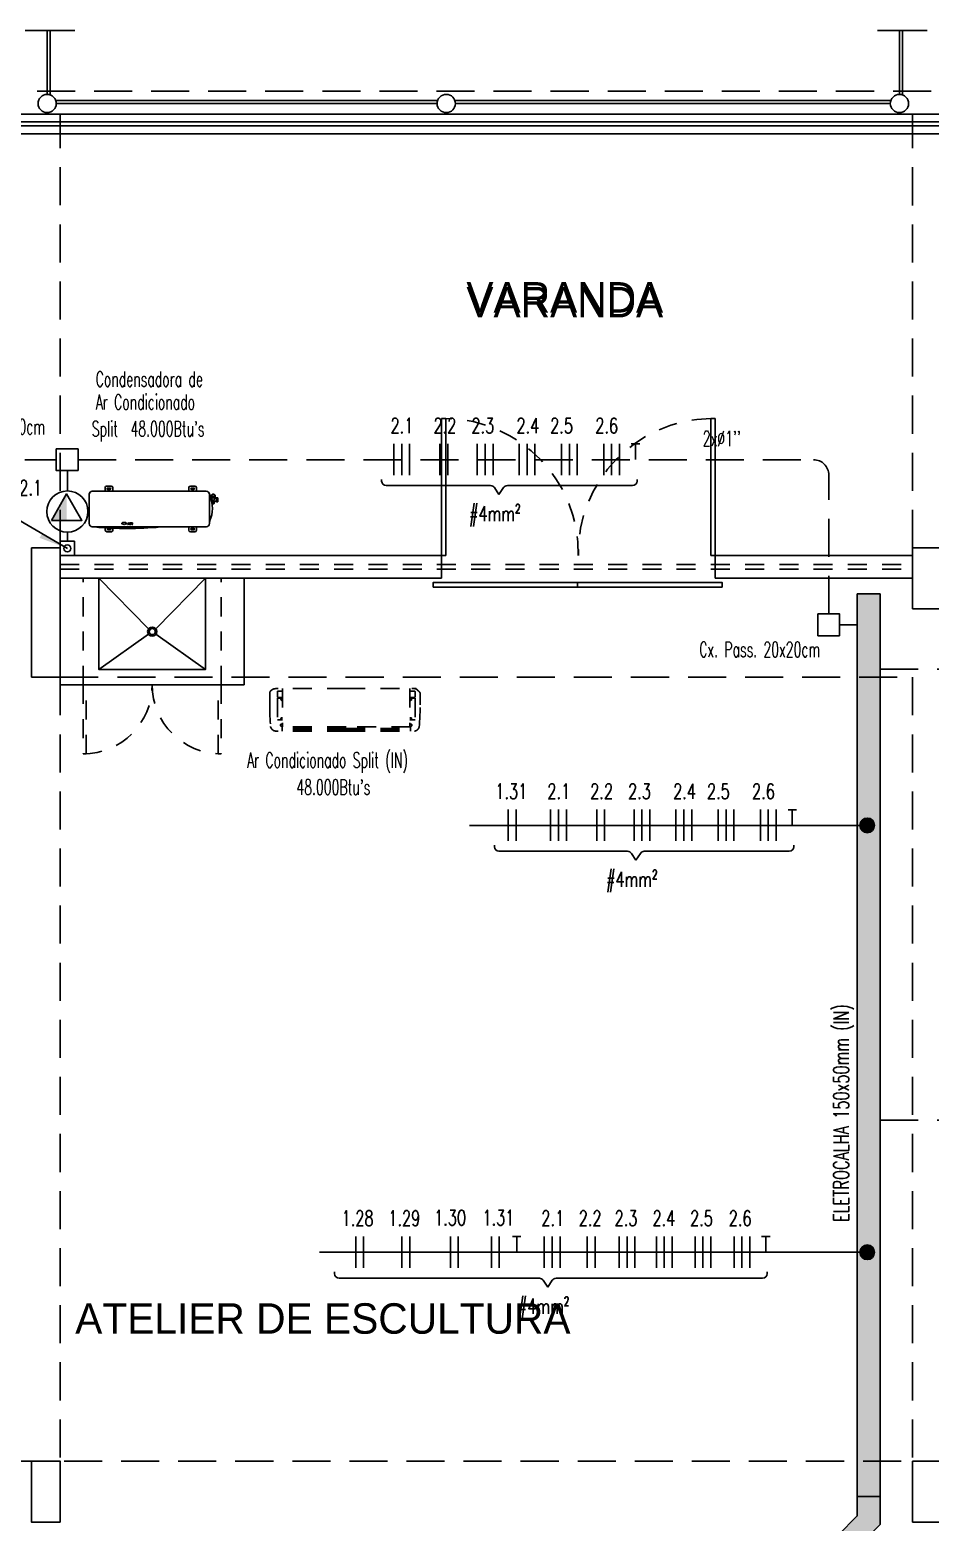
# Model space of a CAD drawing. Extents: x 17.6 to 65.2, y 116.5 to 153.5.
# Drawn here: x 45.44 to 51.36, y 142.77 to 152.58 of the extents above; entities that cross this region are included whole.
import ezdxf

# ---------------------------------------------------------------- set-up
doc = ezdxf.new("R2010")
doc.units = 0
doc.header["$MEASUREMENT"] = 0
doc.linetypes.add('HIDDEN', pattern=[0.375, 0.25, -0.125])
doc.linetypes.add('HIDDEN2', pattern=[0.1875, 0.125, -0.0625])
doc.layers.get('0').update_dxf_attribs({"linetype": 'CONTINUOUS'})
for name, color, linetype in [('E-INDICAÇÃO', 9, 'CONTINUOUS'), ('INST_-_AR_CONDICIONADO', 1, 'CONTINUOUS'), ('INST_-_MATRIZ', 9, 'CONTINUOUS'), ('INST_-_PILAR', 6, 'CONTINUOUS'), ('INST_-_TEXTO_-COMPARTIMENT', 7, 'CONTINUOUS')]:
    doc.layers.add(name, color=color, linetype=linetype)
doc.styles.add('CITYBLUEPRINT', font='cibt____.pfb')
doc.styles.add('ROMANS9', font='ROMANS9.SHX')
doc.styles.add('TICK-50', font='ROMANS.SHX', dxfattribs={"height": 0.1, "bigfont": 'alf.shx'})

# ---------------------------------------------------------------- blocks, each defined once
blk = doc.blocks.new('CURVA_HORIZONTAL_90_')
at = {"color": 3}
blk.add_lwpolyline([(-0.172, 0.2744), (-0.0468, 0.2744), (0.1024, 0.1252), (0.1024, 0), (0, 0), (0, 0.086), (-0.086, 0.172), (-0.172, 0.172), (-0.172, 0.2744)], dxfattribs=at)
blk = doc.blocks.new('A$C6A757802')
at = {"layer": 'E-INDICAÇÃO', "ltscale": 0.01}
blk.add_hatch(color=1, dxfattribs=at).paths.add_polyline_path([(0, 0), (0.1926, 0.0321), (0.1926, 0)])
at = {"layer": 'E-INDICAÇÃO', "color": 1, "ltscale": 0.01}
blk.add_line((0, 0), (0.7408, 0), dxfattribs=at)

msp = doc.modelspace()

# ---------------------------------------------------------------- hatches: boundary and pattern name
at = {"layer": 'INST_-_AR_CONDICIONADO'}
msp.add_hatch(color=3, dxfattribs=at).paths.add_polyline_path([(45.6851, 149.5282), (45.5851, 149.3549), (45.6851, 149.3549)])
at = {"layer": 'INST_-_AR_CONDICIONADO', "ltscale": 0.5}
msp.add_hatch(color=253, dxfattribs=at).paths.add_polyline_path([(50.8802, 144.5469), (50.8977, 144.5469, -1), (50.9936, 144.5469, -1), (50.8977, 144.5469), (50.8802, 144.5469), (50.8802, 142.9415), (51.0302, 142.9415), (51.0302, 148.873), (50.8802, 148.873)])
at = {"layer": 'INST_-_AR_CONDICIONADO'}
h = msp.add_hatch(color=256, dxfattribs=at)
h.paths.add_polyline_path([(50.9456, 147.3033), (50.9456, 147.3992, 1)])
h.paths.add_polyline_path([(50.9936, 147.3512), (50.9456, 147.3512), (50.9456, 147.3033, 0.414214)])
h.paths.add_polyline_path([(50.9456, 147.3992), (50.9456, 147.3512), (50.9936, 147.3512, 0.414214)])
h = msp.add_hatch(color=256, dxfattribs=at)
h.paths.add_polyline_path([(50.9456, 144.499), (50.9456, 144.5949, 1)])
h.paths.add_polyline_path([(50.9936, 144.5469), (50.9456, 144.5469), (50.9456, 144.499, 0.414214)])
h.paths.add_polyline_path([(50.9456, 144.5949), (50.9456, 144.5469), (50.9936, 144.5469, 0.414214)])
at = {"layer": 'INST_-_AR_CONDICIONADO', "ltscale": 0.5}
h = msp.add_hatch(color=253, dxfattribs=at)
edge = h.paths.add_edge_path()
edge.add_line((46.1962, 140.2114), (46.163, 140.2114))
edge.add_arc((46.1151, 140.2114), 0.048, -180, 0, ccw=False)
edge.add_arc((46.1151, 140.2114), 0.048, 0, 180, ccw=False)
edge.add_line((46.163, 140.2114), (46.1962, 140.2114))
edge.add_line((46.1962, 140.2114), (46.1962, 142.2877))
edge.add_line((46.1962, 142.2877), (46.0462, 142.2877))
edge.add_line((46.0462, 142.2877), (46.0462, 137.8628))
edge.add_line((46.0462, 137.8628), (46.1962, 137.8628))
edge.add_line((46.1962, 137.8628), (46.1962, 140.2114))
h.paths.add_polyline_path([(46.1962, 142.4136), (46.3222, 142.5396), (46.4481, 142.5396), (46.4481, 142.6896), (46.2648, 142.6896), (46.0462, 142.471), (46.0462, 142.2877), (46.1962, 142.2877)])
h.paths.add_polyline_path([(50.6283, 142.5396), (50.6283, 142.6896), (46.4481, 142.6896), (46.4481, 142.5396)])
h.paths.add_polyline_path([(51.0302, 142.7581), (51.0302, 142.9415), (50.8802, 142.9415), (50.8802, 142.8155), (50.7542, 142.6896), (50.6283, 142.6896), (50.6283, 142.5396), (50.8117, 142.5396)])

# ---------------------------------------------------------------- linework, layer by layer
at = {"layer": 'INST_-_AR_CONDICIONADO', "color": 3}
for p, q in [((47.8357, 149.651), (47.8357, 149.8571)), ((47.8874, 149.651), (47.8874, 149.8571)), ((47.9391, 149.651), (47.9391, 149.8571)), ((48.1384, 149.651), (48.1384, 149.8571)), ((48.1902, 149.651), (48.1902, 149.8571)), ((48.3834, 149.651), (48.3834, 149.8571)), ((48.4351, 149.651), (48.4351, 149.8571)), ((48.4868, 149.651), (48.4868, 149.8571)), ((48.659, 149.651), (48.659, 149.8571)), ((48.7108, 149.651), (48.7108, 149.8571)), ((48.7625, 149.651), (48.7625, 149.8571)), ((48.9367, 149.651), (48.9367, 149.8571)), ((48.9884, 149.651), (48.9884, 149.8571)), ((49.0401, 149.651), (49.0401, 149.8571)), ((49.214, 149.651), (49.214, 149.8571)), ((49.2657, 149.651), (49.2657, 149.8571)), ((49.3174, 149.651), (49.3174, 149.8571)), ((49.3952, 149.8566), (49.4505, 149.8566)), ((49.4228, 149.7536), (49.4228, 149.8566)), ((45.6899, 149.2172), (45.6899, 149.2772)), ((50.8802, 148.873), (50.8802, 142.9415)), ((51.0302, 148.873), (51.0302, 142.9415)), ((48.5862, 147.2487), (48.5862, 147.4547)), ((48.638, 147.2487), (48.638, 147.4547)), ((48.8655, 147.2487), (48.8655, 147.4547)), ((48.9173, 147.2487), (48.9173, 147.4547)), ((48.969, 147.2487), (48.969, 147.4547)), ((49.1683, 147.2487), (49.1683, 147.4547)), ((49.22, 147.2487), (49.22, 147.4547)), ((49.4133, 147.2487), (49.4133, 147.4547)), ((49.465, 147.2487), (49.465, 147.4547)), ((49.5167, 147.2487), (49.5167, 147.4547)), ((49.6889, 147.2487), (49.6889, 147.4547)), ((49.7406, 147.2487), (49.7406, 147.4547)), ((49.7924, 147.2487), (49.7924, 147.4547)), ((49.9666, 147.2487), (49.9666, 147.4547)), ((50.0183, 147.2487), (50.0183, 147.4547)), ((50.07, 147.2487), (50.07, 147.4547)), ((50.2439, 147.2487), (50.2439, 147.4547)), ((50.2956, 147.2487), (50.2956, 147.4547)), ((50.3473, 147.2487), (50.3473, 147.4547)), ((50.4251, 147.4542), (50.4804, 147.4542)), ((50.4527, 147.3512), (50.4527, 147.4542)), ((47.5844, 144.4449), (47.5844, 144.6509)), ((47.6361, 144.4449), (47.6361, 144.6509)), ((47.8887, 144.4444), (47.8887, 144.6504)), ((47.9404, 144.4444), (47.9404, 144.6504)), ((48.2064, 144.4444), (48.2064, 144.6504)), ((48.2581, 144.4444), (48.2581, 144.6504)), ((48.4761, 144.4444), (48.4761, 144.6504)), ((48.5278, 144.4444), (48.5278, 144.6504)), ((48.6148, 144.6499), (48.6701, 144.6499)), ((48.6425, 144.5469), (48.6425, 144.6499)), ((48.8238, 144.4444), (48.8238, 144.6504)), ((48.8755, 144.4444), (48.8755, 144.6504)), ((48.9273, 144.4444), (48.9273, 144.6504)), ((49.1065, 144.4444), (49.1065, 144.6504)), ((49.1582, 144.4444), (49.1582, 144.6504)), ((49.3158, 144.4444), (49.3158, 144.6504)), ((49.3676, 144.4444), (49.3676, 144.6504)), ((49.4193, 144.4444), (49.4193, 144.6504)), ((49.5602, 144.4444), (49.5602, 144.6504)), ((49.6119, 144.4444), (49.6119, 144.6504)), ((49.6636, 144.4444), (49.6636, 144.6504)), ((49.8143, 144.4444), (49.8143, 144.6504)), ((49.866, 144.4444), (49.866, 144.6504)), ((49.9177, 144.4444), (49.9177, 144.6504)), ((50.0707, 144.4444), (50.0707, 144.6504)), ((50.1225, 144.4444), (50.1225, 144.6504)), ((50.1742, 144.4444), (50.1742, 144.6504)), ((50.2519, 144.6499), (50.3073, 144.6499)), ((50.2796, 144.5469), (50.2796, 144.6499))]:
    msp.add_line(p, q, dxfattribs=at)
at = {"layer": 'INST_-_AR_CONDICIONADO', "color": 5, "linetype": 'HIDDEN'}
for p, q in [((39.7863, 149.7531), (45.6172, 149.7531)), ((45.7602, 149.7531), (50.5929, 149.7531)), ((45.6899, 149.5481), (45.6899, 149.6816)), ((50.6929, 148.7399), (50.6929, 149.6531)), ((50.8802, 148.6684), (50.7644, 148.6684)), ((51.0302, 148.3764), (54.8331, 148.3764)), ((51.0302, 145.4144), (51.6433, 145.4144))]:
    msp.add_line(p, q, dxfattribs=at)
at = {"layer": 'INST_-_AR_CONDICIONADO'}
for p, q in [((47.755, 149.6131), (47.755, 149.624)), ((49.4335, 149.6131), (49.4335, 149.624)), ((47.785, 149.5831), (48.471, 149.5831)), ((48.5259, 149.525), (48.4959, 149.5698)), ((48.5259, 149.525), (48.556, 149.5698)), ((48.5809, 149.5831), (49.4035, 149.5831)), ((50.9456, 147.3512), (48.3332, 147.3512)), ((48.4957, 147.2107), (48.4957, 147.2217)), ((48.5257, 147.1807), (49.371, 147.1807)), ((49.426, 147.1226), (49.3959, 147.1674)), ((49.426, 147.1226), (49.456, 147.1674)), ((49.481, 147.1807), (50.4334, 147.1807)), ((50.4634, 147.2107), (50.4634, 147.2217)), ((50.9456, 144.5469), (47.3477, 144.5469)), ((47.446, 144.4064), (47.446, 144.4174)), ((50.2881, 144.4064), (50.2881, 144.4174)), ((47.476, 144.3764), (48.7912, 144.3764)), ((48.8461, 144.3183), (48.8161, 144.3631)), ((48.8461, 144.3183), (48.8762, 144.3631)), ((48.9011, 144.3764), (50.2581, 144.3764))]:
    msp.add_line(p, q, dxfattribs=at)
at = {"layer": 'INST_-_AR_CONDICIONADO', "color": 1, "linetype": 'BYBLOCK', "ltscale": 2}
for p, q in [((45.833, 149.5263), (45.833, 149.3333)), ((45.853, 149.5464), (45.873, 149.5464)), ((45.873, 149.5464), (46.603, 149.5463)), ((45.938, 149.5698), (45.938, 149.5463)), ((45.948, 149.5798), (45.978, 149.5798)), ((45.97, 149.5673), (45.956, 149.5673)), ((45.956, 149.5573), (45.97, 149.5573)), ((45.988, 149.5698), (45.988, 149.5463)), ((46.488, 149.5698), (46.488, 149.5463)), ((46.498, 149.5798), (46.528, 149.5798)), ((46.52, 149.5673), (46.506, 149.5673)), ((46.506, 149.5573), (46.52, 149.5573)), ((46.538, 149.5698), (46.538, 149.5463)), ((46.623, 149.5263), (46.6234, 149.5263)), ((46.623, 149.5263), (46.623, 149.3333)), ((46.623, 149.5223), (46.6234, 149.5223)), ((46.623, 149.5128), (46.6234, 149.5128)), ((46.6254, 149.5243), (46.6254, 149.5148)), ((46.627, 149.5115), (46.6293, 149.5099)), ((46.631, 149.5095), (46.636, 149.5095)), ((46.631, 149.5095), (46.631, 149.5067)), ((46.631, 149.5067), (46.631, 149.5015)), ((46.636, 149.5071), (46.636, 149.5212)), ((46.6375, 149.5062), (46.6375, 149.4798)), ((46.6395, 149.4989), (46.6375, 149.4989)), ((46.6375, 149.4986), (46.6395, 149.4986)), ((46.6395, 149.505), (46.6395, 149.4961)), ((46.648, 149.5065), (46.648, 149.5022)), ((46.6565, 149.505), (46.6565, 149.4961)), ((46.6565, 149.4986), (46.669, 149.4986)), ((46.66, 149.5212), (46.66, 149.5071)), ((46.663, 149.4993), (46.664, 149.5015)), ((46.663, 149.4993), (46.663, 149.4986)), ((46.6698, 149.5024), (46.6645, 149.5024)), ((46.669, 149.4991), (46.6645, 149.4991)), ((46.669, 149.5005), (46.6699, 149.5025)), ((46.669, 149.5005), (46.669, 149.4797)), ((46.6775, 149.5035), (46.6705, 149.5035)), ((46.6775, 149.4999), (46.6705, 149.4999)), ((46.6781, 149.5025), (46.679, 149.5005)), ((46.679, 149.5005), (46.679, 149.4797)), ((46.6375, 149.4815), (46.645, 149.4815)), ((46.6397, 149.4813), (46.6375, 149.4813)), ((46.6397, 149.4721), (46.6392, 149.4721)), ((46.6397, 149.4721), (46.6397, 149.4813)), ((46.6411, 149.4786), (46.6411, 149.4786)), ((46.6411, 149.4771), (46.6412, 149.4771)), ((46.6412, 149.4763), (46.6411, 149.4763)), ((46.6411, 149.4748), (46.6411, 149.4748)), ((46.6417, 149.4649), (46.6417, 149.4761)), ((46.643, 149.4813), (46.643, 149.4815)), ((46.644, 149.4813), (46.643, 149.4813)), ((46.644, 149.4745), (46.644, 149.4815)), ((46.645, 149.4809), (46.645, 149.4873)), ((46.645, 149.4866), (46.653, 149.4866)), ((46.653, 149.4809), (46.645, 149.4809)), ((46.648, 149.4623), (46.648, 149.4683)), ((46.6519, 149.4876), (46.653, 149.4876)), ((46.652, 149.4745), (46.652, 149.4809)), ((46.653, 149.4809), (46.653, 149.4876)), ((46.653, 149.4815), (46.669, 149.4815)), ((46.6544, 149.4649), (46.6544, 149.4761)), ((46.663, 149.4815), (46.663, 149.4809)), ((46.663, 149.4809), (46.664, 149.4787)), ((46.6698, 149.4778), (46.6645, 149.4778)), ((46.669, 149.4797), (46.6699, 149.4777)), ((46.6775, 149.4865), (46.6705, 149.4865)), ((46.6775, 149.4767), (46.6705, 149.4767)), ((46.6781, 149.4777), (46.679, 149.4797)), ((45.853, 149.3133), (46.603, 149.3133)), ((45.8694, 149.3133), (45.8695, 149.3127)), ((45.9392, 149.2904), (45.9392, 149.3059)), ((45.9712, 149.3029), (45.9572, 149.3029)), ((45.9892, 149.2904), (45.9892, 149.3033)), ((46.0483, 149.3316), (46.0624, 149.3267)), ((46.0495, 149.3351), (46.0489, 149.3351)), ((46.0497, 149.3383), (46.0497, 149.3353)), ((46.0745, 149.3401), (46.0515, 149.3401)), ((46.0636, 149.3267), (46.0777, 149.3316)), ((46.0763, 149.3353), (46.0763, 149.3383)), ((46.0771, 149.3351), (46.0765, 149.3351)), ((46.0915, 149.3391), (46.0857, 149.3275)), ((46.0857, 149.3275), (46.0893, 149.3275)), ((46.0893, 149.3275), (46.0906, 149.3301)), ((46.0906, 149.3301), (46.0959, 149.3301)), ((46.095, 149.3391), (46.0915, 149.3391)), ((46.0917, 149.3326), (46.0932, 149.3357)), ((46.0948, 149.3326), (46.0917, 149.3326)), ((46.0932, 149.3357), (46.0948, 149.3326)), ((46.1008, 149.3275), (46.095, 149.3391)), ((46.0959, 149.3301), (46.0971, 149.3275)), ((46.0971, 149.3275), (46.1008, 149.3275)), ((46.1012, 149.3391), (46.1012, 149.3275)), ((46.1047, 149.3391), (46.1012, 149.3391)), ((46.1012, 149.3275), (46.1047, 149.3275)), ((46.1047, 149.3275), (46.1047, 149.3391)), ((46.1056, 149.3391), (46.1056, 149.3275)), ((46.1139, 149.3391), (46.1056, 149.3391)), ((46.1056, 149.3275), (46.109, 149.3275)), ((46.109, 149.3349), (46.109, 149.3365)), ((46.109, 149.3365), (46.1141, 149.3365)), ((46.1141, 149.3349), (46.109, 149.3349)), ((46.109, 149.3275), (46.109, 149.332)), ((46.109, 149.332), (46.1131, 149.332)), ((46.1131, 149.332), (46.1156, 149.3275)), ((46.1157, 149.3389), (46.1139, 149.3391)), ((46.1141, 149.3365), (46.1148, 149.3363)), ((46.1148, 149.3351), (46.1141, 149.3349)), ((46.1148, 149.3363), (46.1151, 149.3361)), ((46.1151, 149.3353), (46.1148, 149.3351)), ((46.1151, 149.3361), (46.1152, 149.3358)), ((46.1152, 149.3356), (46.1151, 149.3353)), ((46.1152, 149.3358), (46.1152, 149.3356)), ((46.1156, 149.3275), (46.1196, 149.3275)), ((46.1171, 149.3382), (46.1157, 149.3389)), ((46.1166, 149.3328), (46.1171, 149.333)), ((46.1196, 149.3275), (46.1166, 149.3328)), ((46.1183, 149.3371), (46.1171, 149.3382)), ((46.1171, 149.333), (46.1183, 149.334)), ((46.1187, 149.3362), (46.1183, 149.3371)), ((46.1183, 149.334), (46.1187, 149.335)), ((46.1187, 149.335), (46.1187, 149.3362)), ((46.1832, 149.3133), (46.1832, 149.3129)), ((46.1907, 149.3109), (46.1852, 149.3109)), ((46.1927, 149.3133), (46.1927, 149.3129)), ((46.3005, 149.3127), (46.3005, 149.3133)), ((46.3394, 149.3132), (46.3394, 149.3131)), ((46.3394, 149.3131), (46.4772, 149.3131)), ((46.5068, 149.3131), (46.4867, 149.3131)), ((46.488, 149.2896), (46.488, 149.3131)), ((46.52, 149.3021), (46.506, 149.3021)), ((46.5068, 149.3132), (46.5068, 149.3131)), ((46.538, 149.2896), (46.538, 149.3131)), ((46.623, 149.3462), (46.6234, 149.3462)), ((46.6254, 149.3517), (46.6254, 149.3482)), ((45.9792, 149.2804), (45.9492, 149.2804)), ((45.9572, 149.2929), (45.9712, 149.2929)), ((46.528, 149.2796), (46.498, 149.2796)), ((46.506, 149.2921), (46.52, 149.2921))]:
    msp.add_line(p, q, dxfattribs=at)
at = {"layer": 'INST_-_AR_CONDICIONADO', "color": 3, "ltscale": 0.5}
msp.add_line((51.0302, 148.873), (50.8802, 148.873), dxfattribs=at)
at = {"layer": 'INST_-_AR_CONDICIONADO', "color": 1, "linetype": 'HIDDEN2'}
for p, q in [((47.0742, 148.2497), (47.0566, 148.2494)), ((47.5223, 148.2497), (47.0623, 148.2497)), ((47.0698, 148.2272), (47.0698, 148.1977)), ((47.1046, 148.2338), (47.0764, 148.2338)), ((47.1046, 148.2496), (47.1046, 147.9991)), ((47.5223, 148.2497), (47.9824, 148.2497)), ((47.9401, 148.2496), (47.9401, 147.9991)), ((47.9401, 148.2338), (47.9683, 148.2338)), ((47.9529, 148.2497), (47.9705, 148.2494)), ((47.9749, 148.2272), (47.9749, 148.1977)), ((47.0192, 148.2197), (47.0192, 148.1436)), ((47.0698, 148.1861), (47.1046, 148.1861)), ((47.0698, 148.1861), (47.0698, 148.0448)), ((47.0764, 148.1911), (47.1046, 148.1911)), ((47.0977, 148.1807), (47.1046, 148.1807)), ((47.0977, 148.1725), (47.1046, 148.1725)), ((47.9683, 148.1911), (47.9401, 148.1911)), ((47.9749, 148.1861), (47.9401, 148.1861)), ((47.9469, 148.1807), (47.9401, 148.1807)), ((47.9469, 148.1725), (47.9401, 148.1725)), ((47.9749, 148.1861), (47.9749, 148.0448)), ((48.0079, 148.2193), (48.0079, 148.1433)), ((47.0698, 148.0448), (47.1046, 148.0448)), ((47.0977, 148.0584), (47.1046, 148.0584)), ((47.0977, 148.0502), (47.1046, 148.0502)), ((47.9469, 148.0584), (47.9401, 148.0584)), ((47.9469, 148.0502), (47.9401, 148.0502)), ((47.9749, 148.0448), (47.9401, 148.0448)), ((47.0742, 147.9707), (47.0566, 147.971)), ((47.5223, 147.9707), (47.0742, 147.9707)), ((47.0913, 148.0066), (47.0913, 148.0124)), ((47.0942, 148.0157), (47.1046, 148.0169)), ((47.1046, 148.0022), (47.0942, 148.0033)), ((47.1006, 147.9991), (47.1006, 147.9707)), ((47.5223, 147.9991), (47.1006, 147.9991)), ((47.5223, 147.987), (47.1006, 147.987)), ((47.5223, 147.979), (47.1006, 147.979)), ((47.2665, 147.987), (47.2665, 147.9707)), ((47.4371, 147.987), (47.4371, 147.9707)), ((47.9441, 147.9991), (47.5223, 147.9991)), ((47.5223, 147.987), (47.9441, 147.987)), ((47.5223, 147.979), (47.9441, 147.979)), ((47.5223, 147.9707), (47.9705, 147.9707)), ((47.6076, 147.987), (47.6076, 147.9707)), ((47.7782, 147.987), (47.7782, 147.9707)), ((47.9505, 148.0157), (47.9401, 148.0169)), ((47.9401, 148.0022), (47.9504, 148.0033)), ((47.9441, 147.9991), (47.9441, 147.9707)), ((47.9534, 148.0066), (47.9534, 148.0124))]:
    msp.add_line(p, q, dxfattribs=at)
at = {"layer": 'INST_-_AR_CONDICIONADO', "color": 25}
for points in [[(45.7602, 149.6816), (45.6172, 149.6816), (45.6172, 149.8246), (45.7602, 149.8246)], [(45.7364, 149.1242), (45.6434, 149.1242), (45.6434, 149.2172), (45.7364, 149.2172)], [(50.7644, 148.5969), (50.6214, 148.5969), (50.6214, 148.7399), (50.7644, 148.7399)]]:
    msp.add_lwpolyline(points, close=True, dxfattribs=at)
at = {"layer": 'INST_-_AR_CONDICIONADO', "color": 3}
msp.add_lwpolyline([(45.5851, 149.3549), (45.7851, 149.3549), (45.6851, 149.5282)], close=True, dxfattribs=at)
msp.add_circle((45.6899, 149.4127), 0.1355, dxfattribs=at)
at = {"layer": 'INST_-_AR_CONDICIONADO', "color": 25}
msp.add_circle((45.6899, 149.1707), 0.0233, dxfattribs=at)
at = {"layer": 'INST_-_AR_CONDICIONADO'}
for centre in [(50.9456, 147.3512), (50.9456, 144.5469)]:
    msp.add_circle(centre, 0.048, dxfattribs=at)
at = {"layer": 'INST_-_AR_CONDICIONADO', "color": 5, "linetype": 'HIDDEN'}
msp.add_arc((50.5929, 149.6531), 0.1, 0, 90, dxfattribs=at)
at = {"layer": 'INST_-_AR_CONDICIONADO'}
for centre, start, end in [((47.785, 149.6131), 180, 270), ((49.4035, 149.6131), 270, 0), ((48.471, 149.5531), 33.86703, 90), ((48.5809, 149.5531), 90, 146.13297), ((48.5257, 147.2107), 180, 270), ((49.371, 147.1507), 33.86703, 90), ((49.481, 147.1507), 90, 146.13297), ((50.4334, 147.2107), 270, 0), ((47.476, 144.4064), 180, 270), ((50.2581, 144.4064), 270, 0), ((48.7912, 144.3464), 33.86703, 90), ((48.9011, 144.3464), 90, 146.13297)]:
    msp.add_arc(centre, 0.03, start, end, dxfattribs=at)
at = {"layer": 'INST_-_AR_CONDICIONADO', "color": 1, "linetype": 'BYBLOCK', "ltscale": 2}
for centre, radius, start, end in [((45.853, 149.5264), 0.02, 90, 180), ((45.853, 149.5263), 0.02, 90, 180), ((45.948, 149.5698), 0.01, 90, 180), ((45.956, 149.5623), 0.005, 90, 270), ((45.97, 149.5623), 0.005, 270, 90), ((45.978, 149.5698), 0.01, 360, 90), ((46.498, 149.5698), 0.01, 90, 180), ((46.506, 149.5623), 0.005, 90, 270), ((46.52, 149.5623), 0.005, 270, 90), ((46.528, 149.5698), 0.01, 360, 90), ((46.603, 149.5263), 0.02, 0, 90), ((46.6234, 149.5243), 0.002, 0, 90), ((46.6234, 149.5203), 0.002, 0, 90), ((46.6234, 149.5148), 0.002, 270, 0), ((46.4429, 149.4336), 0.2, 335.41422, 24.18207), ((46.627, 149.5067), 0.004, 0.00029, 55.00016), ((46.6339, 149.4767), 0.00745, 14.77742, 38.13564), ((46.6339, 149.4767), 0.00745, 321.86436, 345.22258), ((46.6339, 149.4767), 0.00744, 7.8039, 14.79926), ((46.6339, 149.4767), 0.0072, 356.81646, 3.18354), ((46.6339, 149.4767), 0.00744, 345.20074, 352.1961), ((45.853, 149.3333), 0.02, 180, 270), ((45.871, 149.3127), 0.0015, 181, 264.71943), ((46.085, 151.6284), 2.327, 264.71943, 275.28057), ((45.9572, 149.2979), 0.005, 90, 270), ((45.9712, 149.2979), 0.005, 270, 90), ((46.0489, 149.3333), 0.0018, 90, 250.70995), ((46.0495, 149.3353), 0.0002, 270, 0), ((46.0515, 149.3383), 0.0018, 90, 180), ((46.063, 149.3284), 0.0018, 250.70995, 289.29005), ((46.0745, 149.3383), 0.0018, 0, 90), ((46.0765, 149.3353), 0.0002, 180, 270), ((46.0771, 149.3333), 0.0018, 289.29005, 90), ((46.1852, 149.3129), 0.002, 180, 270), ((46.1907, 149.3129), 0.002, 270, 0), ((46.299, 149.3127), 0.0015, 275.28057, 359), ((46.506, 149.2971), 0.005, 90, 270), ((46.52, 149.2971), 0.005, 270, 90), ((46.603, 149.3333), 0.02, 270, 0), ((46.6031, 149.3333), 0.02, 270, 0), ((46.6221, 149.3516), 0.003, 287.45313, 335.41422), ((46.6234, 149.3482), 0.002, 270, 0), ((45.9492, 149.2904), 0.01, 180, 270), ((45.9792, 149.2904), 0.01, 270, 0), ((46.498, 149.2896), 0.01, 180, 270), ((46.528, 149.2896), 0.01, 270, 0)]:
    msp.add_arc(centre, radius, start, end, dxfattribs=at)
at = {"layer": 'INST_-_AR_CONDICIONADO', "color": 1, "linetype": 'HIDDEN2'}
for centre, radius, start, end in [((47.0764, 148.2272), 0.0066, 90, 180), ((47.9683, 148.2272), 0.0066, 0, 90), ((48.7062, 148.1436), 1.687, 180, 184.82307), ((47.0764, 148.1977), 0.0066, 180, 270), ((47.0977, 148.1766), 0.00411, 90, 270), ((47.9469, 148.1766), 0.00411, 270, 90), ((47.9683, 148.1977), 0.0066, 270, 0), ((46.3209, 148.1433), 1.687, 355.17693, 0), ((47.0977, 148.0543), 0.00411, 90, 270), ((47.9469, 148.0543), 0.00411, 270, 90), ((47.0946, 148.0124), 0.0033, 96.95495, 180), ((47.0946, 148.0066), 0.0033, 180, 263.70862), ((47.9501, 148.0066), 0.0033, 276.29138, 0), ((47.9501, 148.0124), 0.0033, 0, 83.04505)]:
    msp.add_arc(centre, radius, start, end, dxfattribs=at)
at = {"layer": 'INST_-_AR_CONDICIONADO', "color": 1, "linetype": 'BYBLOCK', "ltscale": 2}
for points, start_tangent, end_tangent in [([(46.636, 149.5212), (46.6378, 149.5223), (46.6395, 149.5232), (46.64, 149.5235)], (0.837218, 0.546869), (0.893636, 0.448792)), ([(46.648, 149.5065), (46.6462, 149.5076), (46.6445, 149.5085), (46.6429, 149.5093), (46.6412, 149.51), (46.6395, 149.5106), (46.6378, 149.511), (46.636, 149.5114)], (-0.837218, 0.546869), (-0.986928, 0.161165)), ([(46.648, 149.5022), (46.6462, 149.5026), (46.6445, 149.503), (46.6429, 149.5036), (46.6412, 149.5042), (46.6395, 149.5051), (46.6378, 149.506), (46.636, 149.5071)], (-0.986928, 0.161165), (-0.837218, 0.546869)), ([(46.6382, 149.5187), (46.6382, 149.5194), (46.6384, 149.5208), (46.6389, 149.5221), (46.6398, 149.5233), (46.6411, 149.5244), (46.6425, 149.5252), (46.6443, 149.5259), (46.6461, 149.5263), (46.648, 149.5264)], (-0.145517, 0.989356), (1, 0)), ([(46.648, 149.5125), (46.6461, 149.5126), (46.6443, 149.513), (46.6425, 149.5136), (46.6411, 149.5145), (46.6398, 149.5156), (46.6389, 149.5168), (46.6384, 149.5181), (46.6382, 149.5187)], (-1, 0), (-0.145517, 0.989356)), ([(46.6395, 149.4961), (46.6396, 149.4951), (46.64, 149.4938), (46.6405, 149.4926), (46.6412, 149.4915), (46.6418, 149.4904), (46.6424, 149.4896), (46.643, 149.4888), (46.6436, 149.4882), (46.6441, 149.4876), (46.6446, 149.4871), (46.6447, 149.487)], (0, -1), (0.714376, -0.699762)), ([(46.648, 149.5264), (46.6499, 149.5263), (46.6518, 149.5259), (46.6535, 149.5252), (46.655, 149.5244), (46.6562, 149.5233), (46.6571, 149.5221), (46.6577, 149.5208), (46.6579, 149.5194), (46.6578, 149.5187)], (1, 0), (-0.145517, -0.989356)), ([(46.6578, 149.5187), (46.6577, 149.5181), (46.6571, 149.5168), (46.6562, 149.5156), (46.655, 149.5145), (46.6535, 149.5136), (46.6518, 149.513), (46.6499, 149.5126), (46.648, 149.5125)], (-0.145517, -0.989356), (-1, 0)), ([(46.66, 149.5114), (46.6582, 149.511), (46.6565, 149.5106), (46.6549, 149.51), (46.6532, 149.5093), (46.6515, 149.5085), (46.6498, 149.5076), (46.648, 149.5065)], (-0.986928, -0.161165), (-0.837218, -0.546869)), ([(46.66, 149.5071), (46.6582, 149.506), (46.6565, 149.5051), (46.6549, 149.5042), (46.6532, 149.5036), (46.6515, 149.503), (46.6498, 149.5026), (46.648, 149.5022)], (-0.837218, -0.546869), (-0.986928, -0.161165)), ([(46.6519, 149.4876), (46.6524, 149.4881), (46.653, 149.4888), (46.6536, 149.4896), (46.6542, 149.4904), (46.6549, 149.4915), (46.6555, 149.4926), (46.6561, 149.4939), (46.6564, 149.4951), (46.6565, 149.4961)], (0.688899, 0.724858), (0, 1)), ([(46.6561, 149.5235), (46.6565, 149.5232), (46.6582, 149.5223), (46.66, 149.5212)], (0.893635, -0.448795), (0.837218, -0.546869)), ([(46.664, 149.5015), (46.6639, 149.5014), (46.6638, 149.501), (46.6638, 149.5005), (46.6639, 149.5), (46.6642, 149.4996), (46.6645, 149.4991)], (-0.394492, -0.918899), (0.637728, -0.770262)), ([(46.6645, 149.5024), (46.6642, 149.5019), (46.664, 149.5015)], (-0.637728, -0.770262), (-0.394492, -0.918899)), ([(46.6645, 149.4991), (46.6644, 149.4986)], (-0.216579, -0.976265), (-0.205416, -0.978675)), ([(46.6699, 149.5025), (46.6699, 149.5024), (46.6697, 149.5019), (46.6697, 149.5014), (46.6699, 149.5009), (46.6701, 149.5004), (46.6705, 149.4999)], (-0.394492, -0.918899), (0.637728, -0.770262)), ([(46.6705, 149.4999), (46.6701, 149.4979), (46.6699, 149.496), (46.6697, 149.4941), (46.6697, 149.4923), (46.6699, 149.4904), (46.6701, 149.4885), (46.6705, 149.4865)], (-0.216579, -0.976265), (0.216579, -0.976265)), ([(46.6705, 149.5035), (46.6701, 149.503), (46.6699, 149.5025)], (-0.637728, -0.770262), (-0.394492, -0.918899)), ([(46.6775, 149.5035), (46.6779, 149.503), (46.6781, 149.5025)], (0.637728, -0.770262), (0.394492, -0.918899)), ([(46.6781, 149.5025), (46.6782, 149.5024), (46.6783, 149.5019), (46.6783, 149.5014), (46.6782, 149.5009), (46.6779, 149.5004), (46.6775, 149.4999)], (0.394492, -0.918899), (-0.637728, -0.770262)), ([(46.6775, 149.4999), (46.6779, 149.4979), (46.6782, 149.496), (46.6783, 149.4941), (46.6783, 149.4923), (46.6782, 149.4904), (46.6779, 149.4885), (46.6775, 149.4865)], (0.216579, -0.976265), (-0.216579, -0.976265)), ([(46.6412, 149.4775), (46.6412, 149.4777)], (-0.027527, 0.999621), (-0.082492, 0.996592)), ([(46.6412, 149.4773), (46.6412, 149.4775)], (0.027564, 0.99962), (-0.027527, 0.999621)), ([(46.6412, 149.4771), (46.6412, 149.4773)], (0.082492, 0.996592), (0.027564, 0.99962)), ([(46.6412, 149.4761), (46.6412, 149.4763)], (-0.027564, 0.99962), (-0.082492, 0.996592)), ([(46.6412, 149.4759), (46.6412, 149.4761)], (0.027527, 0.999621), (-0.027564, 0.99962)), ([(46.6412, 149.4757), (46.6412, 149.4759)], (0.082492, 0.996592), (0.027527, 0.999621)), ([(46.644, 149.4774), (46.6438, 149.4773), (46.6428, 149.4767), (46.6417, 149.4761)], (-0.90113, -0.433548), (-0.837218, -0.546869)), ([(46.6417, 149.4709), (46.6428, 149.4707), (46.6438, 149.4704), (46.6449, 149.47), (46.6459, 149.4695), (46.6469, 149.469), (46.648, 149.4683)], (0.986928, -0.161165), (0.837218, -0.546869)), ([(46.6417, 149.4649), (46.6428, 149.4642), (46.6438, 149.4636), (46.6449, 149.4632), (46.6459, 149.4628), (46.6469, 149.4625), (46.648, 149.4623)], (0.837218, -0.546869), (0.986928, -0.161165)), ([(46.644, 149.4765), (46.6435, 149.4758), (46.6432, 149.475), (46.6432, 149.4741), (46.6435, 149.4733), (46.644, 149.4726), (46.6448, 149.472), (46.6458, 149.4715), (46.6469, 149.4712), (46.648, 149.4711)], (-0.690864, -0.722984), (1, 0)), ([(46.644, 149.4745), (46.6441, 149.4739), (46.6445, 149.4732), (46.645, 149.4727), (46.6458, 149.4722), (46.6466, 149.4719), (46.6475, 149.4717), (46.6485, 149.4717), (46.6494, 149.4719), (46.6503, 149.4722), (46.651, 149.4727), (46.6516, 149.4732), (46.6519, 149.4739), (46.652, 149.4745)], (0, -1), (0, 1)), ([(46.6447, 149.487), (46.645, 149.4867)], (0.714376, -0.699762), (0.7277, -0.685895)), ([(46.6519, 149.4876), (46.6506, 149.4872), (46.6492, 149.487), (46.6478, 149.4869), (46.6464, 149.487), (46.645, 149.4873)], (-0.939627, -0.342201), (-0.966219, 0.257722)), ([(46.648, 149.4711), (46.6492, 149.4712), (46.6503, 149.4715), (46.6512, 149.472), (46.652, 149.4726), (46.6525, 149.4733), (46.6528, 149.4741), (46.6528, 149.475), (46.6525, 149.4758), (46.652, 149.4765)], (1, 0), (-0.690864, 0.722984)), ([(46.648, 149.4683), (46.6491, 149.469), (46.6502, 149.4695), (46.6512, 149.47), (46.6522, 149.4704), (46.6533, 149.4707), (46.6544, 149.4709)], (0.837218, 0.546869), (0.986928, 0.161165)), ([(46.648, 149.4623), (46.6491, 149.4625), (46.6502, 149.4628), (46.6512, 149.4632), (46.6522, 149.4636), (46.6533, 149.4642), (46.6544, 149.4649)], (0.986928, 0.161165), (0.837218, 0.546869)), ([(46.6544, 149.4761), (46.6533, 149.4767), (46.6522, 149.4773), (46.652, 149.4774)], (-0.837218, 0.546869), (-0.901131, 0.433547)), ([(46.6638, 149.4815), (46.6639, 149.4804), (46.6642, 149.4791), (46.6645, 149.4778)], (0.059821, -0.998209), (0.290021, -0.95702)), ([(46.6645, 149.4778), (46.6642, 149.4783), (46.664, 149.4787)], (-0.637728, 0.770262), (-0.394492, 0.918899)), ([(46.6705, 149.4865), (46.6701, 149.4851), (46.6699, 149.4837), (46.6697, 149.4823), (46.6697, 149.4809), (46.6699, 149.4795), (46.6701, 149.4781), (46.6705, 149.4767)], (-0.290021, -0.95702), (0.290021, -0.95702)), ([(46.6705, 149.4767), (46.6701, 149.4772), (46.6699, 149.4777)], (-0.637728, 0.770262), (-0.394492, 0.918899)), ([(46.6775, 149.4865), (46.6779, 149.4851), (46.6782, 149.4837), (46.6783, 149.4823), (46.6783, 149.4809), (46.6782, 149.4795), (46.6779, 149.4781), (46.6775, 149.4767)], (0.290021, -0.95702), (-0.290021, -0.95702)), ([(46.6775, 149.4767), (46.6779, 149.4772), (46.6781, 149.4777)], (0.637728, 0.770262), (0.394492, 0.918899))]:
    msp.add_spline(points, degree=3, dxfattribs=dict(at, start_tangent=start_tangent, end_tangent=end_tangent))
at = {"layer": 'INST_-_AR_CONDICIONADO', "color": 1, "linetype": 'HIDDEN2'}
for points, start_tangent, end_tangent in [([(47.0378, 148.2436), (47.0368, 148.2431), (47.0327, 148.2405), (47.029, 148.2375), (47.0257, 148.2343), (47.023, 148.2308), (47.021, 148.2272), (47.0196, 148.2234), (47.0192, 148.2197)], (-0.880559, -0.473936), (0, -1)), ([(47.056, 148.2493), (47.0514, 148.2488), (47.0472, 148.2479), (47.0435, 148.2465), (47.0402, 148.2447), (47.0373, 148.2425)], (-0.999258, -0.038514), (-0.726573, -0.687089)), ([(47.9711, 148.2493), (47.9756, 148.2488), (47.9798, 148.2479), (47.9836, 148.2465), (47.9869, 148.2447), (47.9897, 148.2425)], (0.999258, -0.038514), (0.726573, -0.687089)), ([(48.0079, 148.2193), (48.0071, 148.2218), (48.0049, 148.226), (48.0017, 148.2302), (47.9976, 148.234), (47.9928, 148.2374), (47.9894, 148.2393)], (-0.237258, 0.971447), (-0.890762, 0.45447)), ([(47.0566, 147.971), (47.0525, 147.9715), (47.0478, 147.9728), (47.0429, 147.9752), (47.0382, 147.9785), (47.034, 147.9825), (47.0304, 147.9869), (47.0277, 147.9916), (47.026, 147.9962), (47.0253, 148.0002)], (-0.999837, 0.018072), (-0.085044, 0.996377)), ([(47.9705, 147.9707), (47.9745, 147.9711), (47.9792, 147.9725), (47.9841, 147.9749), (47.9888, 147.9781), (47.9931, 147.9821), (47.9967, 147.9866), (47.9994, 147.9913), (48.0011, 147.9959), (48.0018, 147.9998)], (0.999837, 0.018072), (0.085044, 0.996377))]:
    msp.add_spline(points, degree=3, dxfattribs=dict(at, start_tangent=start_tangent, end_tangent=end_tangent))
at = {"layer": 'INST_-_MATRIZ'}
for p, q in [((45.4124, 152.573), (45.7383, 152.573)), ((45.5571, 152.153), (45.5571, 152.577)), ((45.5771, 152.153), (45.5771, 152.577)), ((51.0128, 152.573), (51.3387, 152.573)), ((51.1575, 152.153), (51.1575, 152.577)), ((51.1775, 152.153), (51.1775, 152.577)), ((45.6171, 152.113), (48.1194, 152.113)), ((45.6171, 152.093), (48.1194, 152.093)), ((48.2394, 152.113), (51.0975, 152.113)), ((48.2394, 152.093), (51.0975, 152.093)), ((19.9904, 152.0242), (58.3121, 152.0242)), ((19.9904, 151.9717), (58.3121, 151.9717)), ((19.9904, 151.9467), (57.4308, 151.9467)), ((19.9904, 151.8942), (58.3121, 151.8942)), ((48.1474, 149.1243), (48.1474, 150.0243)), ((48.1474, 150.0243), (48.1774, 150.0243)), ((48.1774, 150.0243), (48.1774, 149.1243)), ((49.9174, 149.1243), (49.9174, 150.0243)), ((49.9174, 150.0243), (49.9474, 150.0243)), ((49.9474, 150.0243), (49.9474, 149.1243)), ((45.6434, 149.1243), (48.1474, 149.1243)), ((48.1474, 148.9742), (48.1474, 149.1243)), ((48.1774, 149.1243), (48.1474, 149.1243)), ((49.9474, 149.1243), (49.9174, 149.1243)), ((49.9474, 149.1243), (51.2433, 149.1243)), ((49.9474, 148.9742), (49.9474, 149.1243)), ((45.6434, 148.9743), (48.1474, 148.9743)), ((45.8974, 148.9743), (46.223, 148.6418)), ((46.2718, 148.6418), (46.5974, 148.9743)), ((46.8514, 148.2743), (46.8514, 148.9743)), ((49.9474, 148.9743), (51.2433, 148.9743)), ((45.8974, 148.3743), (46.223, 148.6069)), ((46.2718, 148.6069), (46.5974, 148.3743)), ((45.6433, 148.2743), (45.6433, 148.3243)), ((45.8974, 148.3743), (46.5974, 148.3743)), ((45.6433, 148.2743), (46.8514, 148.2743))]:
    msp.add_line(p, q, dxfattribs=at)
at = {"layer": 'INST_-_MATRIZ', "linetype": 'HIDDEN'}
for p, q in [((19.9904, 152.1742), (57.6433, 152.1742)), ((45.6433, 149.1743), (45.6433, 152.0243)), ((51.2433, 149.1742), (51.2433, 152.0242)), ((45.6433, 148.3242), (45.6433, 131.3742)), ((45.6433, 148.3242), (51.2433, 148.3242)), ((51.2433, 148.3242), (51.2433, 133.9729)), ((42.6683, 143.1741), (57.2433, 143.1741))]:
    msp.add_line(p, q, dxfattribs=at)
at = {"layer": 'INST_-_MATRIZ', "linetype": 'HIDDEN', "ltscale": 0.5}
for p, q in [((45.6433, 149.0642), (51.2433, 149.0642)), ((45.6433, 149.0342), (51.2433, 149.0342)), ((45.7941, 148.2743), (45.7941, 148.9743)), ((46.7006, 148.2743), (46.7006, 148.9743)), ((45.7941, 148.2744), (45.7941, 147.8211)), ((45.8142, 147.8211), (45.8142, 148.2744)), ((46.6806, 147.8211), (46.6806, 148.2744)), ((46.7006, 148.2744), (46.7006, 147.8211)), ((45.7941, 147.8211), (45.8141, 147.8211)), ((46.7006, 147.8211), (46.6806, 147.8211))]:
    msp.add_line(p, q, dxfattribs=at)
at = {"layer": 'INST_-_MATRIZ'}
msp.add_lwpolyline([(46.234, 148.9743), (45.8974, 148.9743), (45.8974, 148.3743), (46.5974, 148.3743), (46.5974, 148.9742)], dxfattribs=at)
for points in [[(48.0928, 148.916), (49.0428, 148.916), (49.0428, 148.946), (48.0928, 148.946)], [(49.9928, 148.916), (49.0428, 148.916), (49.0428, 148.946), (49.9928, 148.946)]]:
    msp.add_lwpolyline(points, close=True, dxfattribs=at)
for centre, radius in [((45.5571, 152.093), 0.06), ((48.1794, 152.093), 0.06), ((51.1575, 152.093), 0.06), ((46.2474, 148.6243), 0.03), ((46.2474, 148.6243), 0.02)]:
    msp.add_circle(centre, radius, dxfattribs=at)
at = {"layer": 'INST_-_MATRIZ', "linetype": 'HIDDEN', "ltscale": 0.5}
for centre, radius, start, end in [((48.1624, 149.1393), 0.8851, 359.02898, 89.02898), ((49.9324, 149.1393), 0.8851, 90.97102, 180.97102), ((45.7941, 148.2743), 0.4532, 270, 0), ((46.7006, 148.2744), 0.4533, 180.00707, 270)]:
    msp.add_arc(centre, radius, start, end, dxfattribs=at)
at = {"layer": 'INST_-_PILAR', "ltscale": 0.5}
for p, q in [((45.4533, 149.1743), (45.4533, 148.3243)), ((45.4533, 149.1743), (45.6433, 149.1743)), ((45.6433, 149.1743), (45.6433, 148.3243)), ((51.2433, 149.1742), (51.6433, 149.1742)), ((51.2433, 148.7742), (51.2433, 149.1742)), ((51.6433, 148.7742), (51.2433, 148.7742)), ((45.4533, 148.3243), (45.6433, 148.3243))]:
    msp.add_line(p, q, dxfattribs=at)
msp.add_lwpolyline([(45.6433, 142.7741), (45.4533, 142.7741), (45.4533, 143.1742), (45.6433, 143.1742), (45.6433, 142.7741)], dxfattribs=at)
msp.add_lwpolyline([(51.6433, 143.1742), (51.2433, 143.1742), (51.2433, 142.7742), (51.6433, 142.7742)], close=True, dxfattribs=at)

# ---------------------------------------------------------------- block references
at = {"layer": 'INST_-_AR_CONDICIONADO', "rotation": 149.7867338575481}
msp.add_blockref('A$C6A757802', (45.6899, 149.1707), dxfattribs=at)
at = {"layer": 'INST_-_AR_CONDICIONADO', "color": 3, "ltscale": 0.5, "xscale": 1.464557703573689, "yscale": 1.464557703573689, "zscale": 1.464557703573689, "rotation": 270}
msp.add_blockref('CURVA_HORIZONTAL_90_', (50.6283, 142.6896), dxfattribs=at)

# ---------------------------------------------------------------- texts
at = {"layer": 'INST_-_AR_CONDICIONADO', "color": 4, "style": 'CITYBLUEPRINT'}
for s, p in [('VARANDA', (48.3118, 150.6883)), ('ATELIER DE ESCULTURA', (45.7414, 144.0119))]:
    msp.add_text(s, height=0.2, dxfattribs=at).set_placement(p)
at = {"layer": 'INST_-_AR_CONDICIONADO', "color": 2, "style": 'ROMANS9', "width": 0.6}
for s, p in [('Condensadora de ', (45.876, 150.2329)), ('Ar Condicionado', (45.876, 150.0824)), ("Split  48.000Btu's", (45.8502, 149.9067)), ('Ar Condicionado Split (IN) ', (46.8705, 147.7301)), ("48.000Btu's", (47.1945, 147.5526))]:
    msp.add_text(s, height=0.1, dxfattribs=at).set_placement(p)
at = {"layer": 'INST_-_AR_CONDICIONADO', "color": 2, "linetype": 'HIDDEN', "style": 'ROMANS9', "width": 0.6}
for s, p in [('Cx. Pass. 20x20cm', (44.7487, 149.9197)), ("2x%%C1''", (49.8651, 149.8422)), ('Cx. Pass. 20x20cm', (49.842, 148.457))]:
    msp.add_text(s, height=0.1, dxfattribs=at).set_placement(p)
at = {"layer": 'INST_-_AR_CONDICIONADO', "color": 3, "style": 'TICK-50', "width": 0.7}
for s, p in [('2.1', (47.8137, 149.9271)), ('2.2', (48.0958, 149.9271)), ('2.3', (48.3447, 149.9271)), ('2.4', (48.641, 149.9271)), ('2.5', (48.8627, 149.9271)), ('2.6', (49.1588, 149.9271)), ('2.1', (45.3739, 149.5185)), ('#4mm²', (48.3292, 149.3488)), ('1.31', (48.5018, 147.5248)), ('2.1', (48.8435, 147.5248)), ('2.2', (49.1257, 147.5248)), ('2.3', (49.3746, 147.5248)), ('2.4', (49.6709, 147.5248)), ('2.5', (49.8925, 147.5248)), ('2.6', (50.1887, 147.5248)), ('#4mm²', (49.2292, 146.9465)), ('1.28', (47.492, 144.7205)), ('1.29', (47.7987, 144.7205)), ('1.30', (48.0998, 144.7237)), ('1.31', (48.4174, 144.7237)), ('2.1', (48.8043, 144.7205)), ('2.2', (49.0501, 144.7205)), ('2.3', (49.2857, 144.7205)), ('2.4', (49.5349, 144.7205)), ('2.5', (49.7819, 144.7205)), ('2.6', (50.0359, 144.7205)), ('#4mm²', (48.6494, 144.1422))]:
    msp.add_text(s, height=0.1, dxfattribs=at).set_placement(p)
at = {"layer": 'INST_-_AR_CONDICIONADO', "color": 3, "style": 'ROMANS9', "width": 0.7}
msp.add_text('ELETROCALHA 150x50mm (IN)', height=0.1, rotation=90, dxfattribs=at).set_placement((50.8241, 144.7455))
at = {"layer": 'INST_-_TEXTO_-COMPARTIMENT', "style": 'CITYBLUEPRINT'}
msp.add_text('VARANDA', height=0.2, dxfattribs=at).set_placement((48.3118, 150.7199))

doc.saveas('drawing.dxf')
